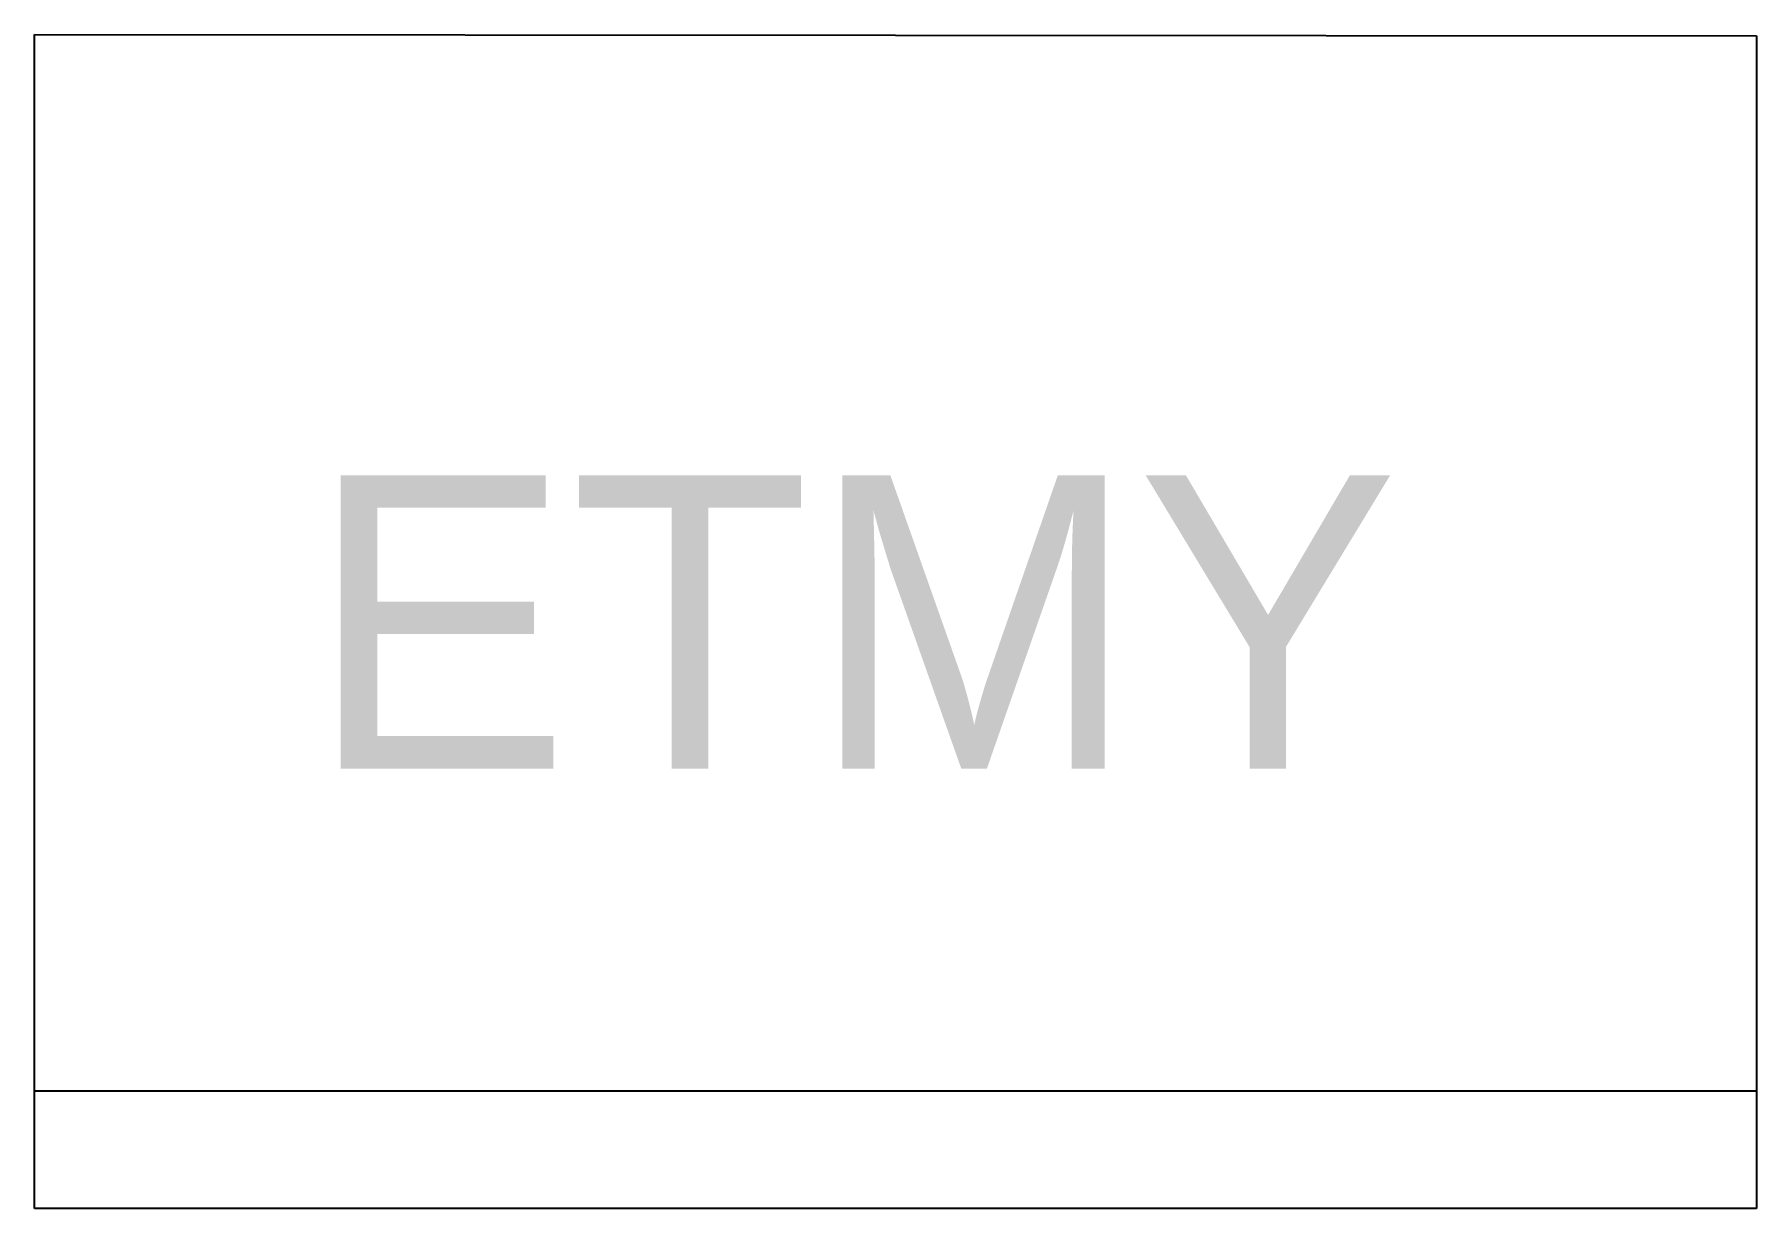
# Model space of a CAD drawing. Header units: millimetres. Extents: x -29796 to 3026657, y -20226 to 3023372.
# Drawn here: x -117.6 to 102.4, y 3023222 to 3023372.1 of the extents above.
import ezdxf

# ---------------------------------------------------------------- set-up
doc = ezdxf.new("R2010")
doc.units = ezdxf.units.MM
doc.layers.add('Mirrors', color=255, linetype='Continuous')
doc.layers.add('text', color=255, linetype='Continuous')

msp = doc.modelspace()

# ---------------------------------------------------------------- linework, layer by layer
at = {"layer": 'Mirrors'}
for p, q in [((-117.59, 3023221.97), (-117.59, 3023372.07)), ((-117.59, 3023372.07), (102.41, 3023371.88)), ((102.41, 3023371.88), (102.41, 3023221.97)), ((102.41, 3023236.97), (-117.59, 3023236.97))]:
    msp.add_line(p, q, dxfattribs=at)
msp.add_lwpolyline([(102.41, 3023221.97), (98.62, 3023221.97), (94.82, 3023221.97), (91.03, 3023221.97), (87.24, 3023221.97), (83.44, 3023221.97), (79.65, 3023221.97), (75.86, 3023221.97), (72.06, 3023221.97), (68.27, 3023221.97), (64.48, 3023221.97), (60.69, 3023221.97), (56.89, 3023221.97), (53.1, 3023221.97), (49.31, 3023221.97), (45.51, 3023221.97), (41.72, 3023221.98), (37.93, 3023221.98), (34.13, 3023221.98), (30.34, 3023221.98), (26.55, 3023221.98), (22.75, 3023221.98), (18.96, 3023221.98), (15.17, 3023221.98), (11.37, 3023221.98), (7.58, 3023221.98), (3.79, 3023221.98), (0, 3023221.98), (-3.8, 3023221.98), (-7.59, 3023221.98), (-7.59, 3023221.98), (-11.38, 3023221.98), (-15.18, 3023221.98), (-18.97, 3023221.98), (-22.76, 3023221.98), (-26.56, 3023221.98), (-30.35, 3023221.98), (-34.14, 3023221.98), (-37.94, 3023221.98), (-41.73, 3023221.98), (-45.52, 3023221.98), (-49.31, 3023221.98), (-53.11, 3023221.98), (-56.9, 3023221.98), (-60.69, 3023221.97), (-64.49, 3023221.97), (-68.28, 3023221.97), (-72.07, 3023221.97), (-75.87, 3023221.97), (-79.66, 3023221.97), (-83.45, 3023221.97), (-87.25, 3023221.97), (-91.04, 3023221.97), (-94.83, 3023221.97), (-98.63, 3023221.97), (-102.42, 3023221.97), (-106.21, 3023221.97), (-110, 3023221.97), (-113.8, 3023221.97), (-117.59, 3023221.97)], dxfattribs=at)

# ---------------------------------------------------------------- texts
at = {"layer": 'text'}
msp.add_text('ETMY', height=37.5, dxfattribs=at).set_placement((-82.59, 3023278.22))

doc.saveas('drawing.dxf')
